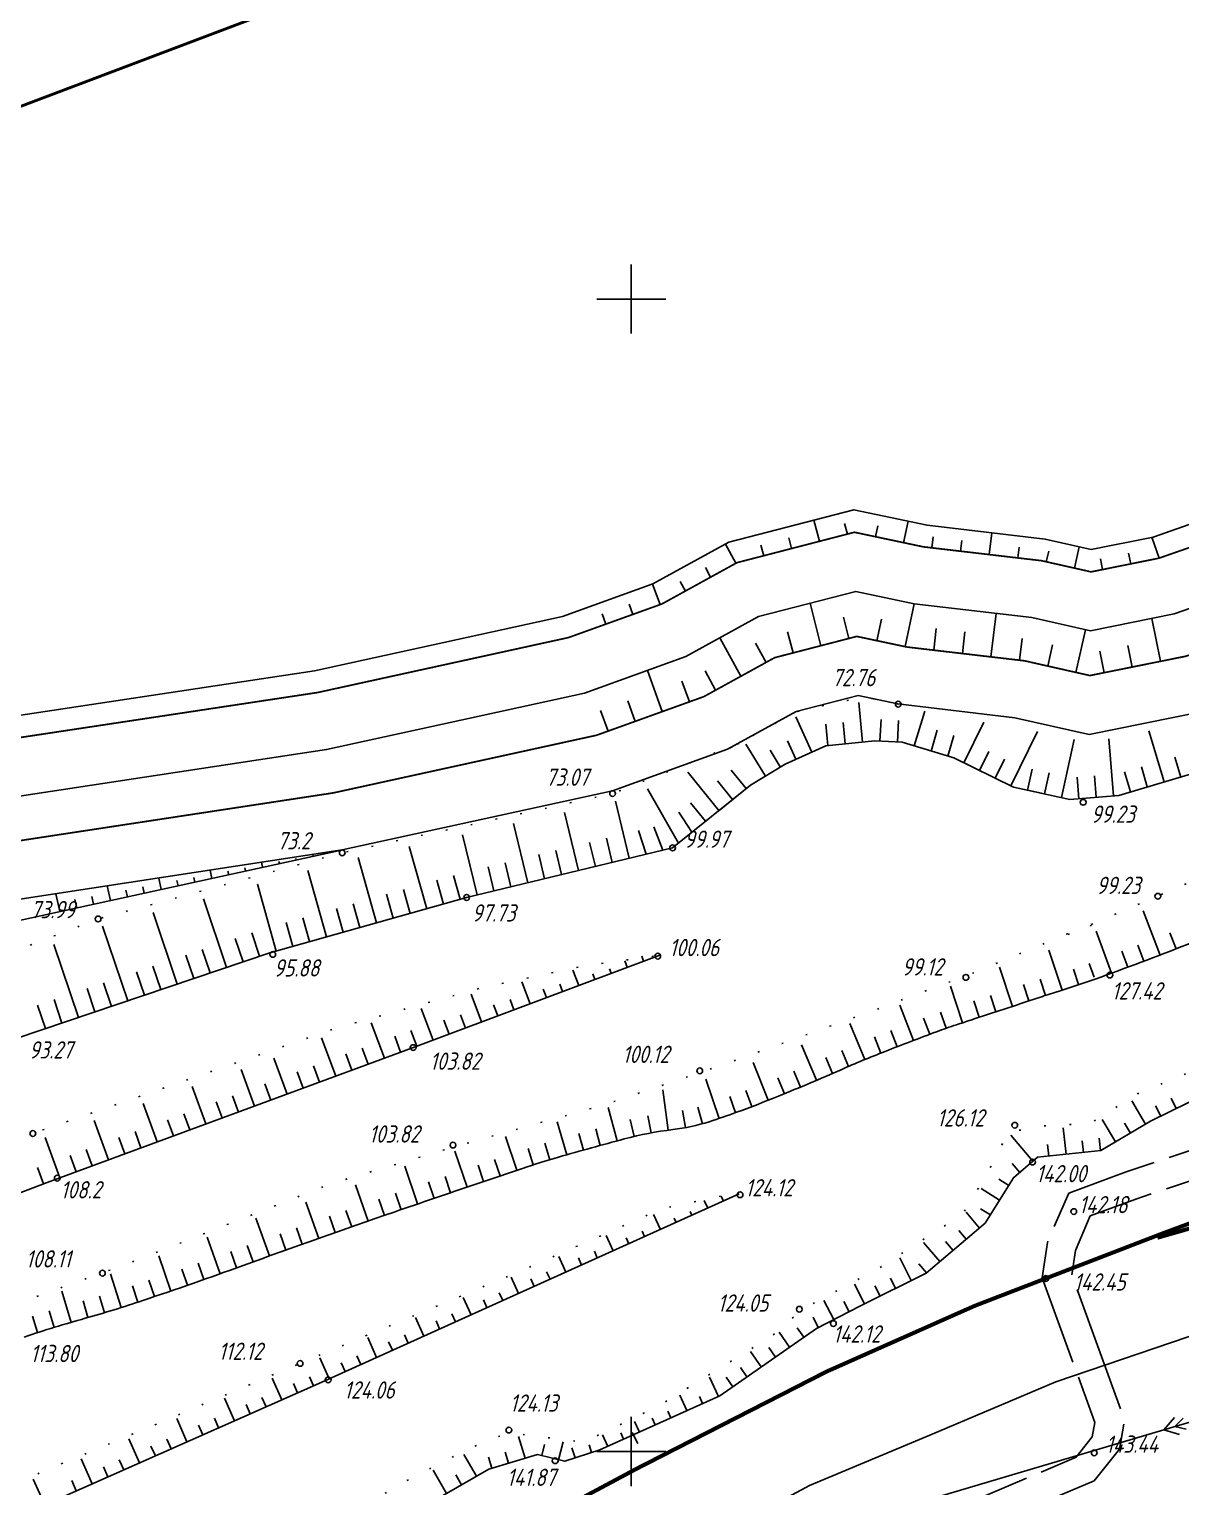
# Model space of a CAD drawing. Header units: millimetres. Extents: x 0 to 841, y 0 to 594.
# Drawn here: x 385.2 to 457.8, y 187.3 to 279.1 of the extents above; entities that cross this region are included whole.
import ezdxf

# ---------------------------------------------------------------- set-up
doc = ezdxf.new("R2010")
doc.units = ezdxf.units.MM
doc.linetypes.add('ADOT1', pattern=[1.6, 0.1, -1.5])
doc.linetypes.add('AHIDDEN5', pattern=[9, 8, -1])
for name, color, linetype in [('00_доповнення_топоплан', 7, 'Continuous'), ('01_Відвал_62.5', 7, 'Continuous'), ('01_Горизонт_58', 7, 'Continuous'), ('01_Горизонт_72', 7, 'Continuous'), ('01_Горизонт_86', 7, 'Continuous'), ('01_укоси', 7, 'Continuous'), ('02_Горизонт_100', 7, 'Continuous'), ('02_Горизонт_112', 7, 'Continuous'), ('02_Горизонт_128', 7, 'Continuous'), ('0_Проектний_карьер', 7, 'Continuous'), ('CONT-MNR', 7, 'Continuous'), ('авт_дор', 7, 'Continuous'), ('кресты', 7, 'Continuous'), ('НАДЗЕМКА', 7, 'Continuous'), ('ПИКЕТЫ', 7, 'Continuous')]:
    doc.layers.add(name, color=color, linetype=linetype)
doc.styles.add('Такие дела', font='GOST_A.TTF', dxfattribs={"oblique": 15})

# ---------------------------------------------------------------- blocks, each defined once
blk = doc.blocks.new('115_3')
at = {"color": 0, "linetype": 'Continuous'}
for p, q in [((0, 0), (5.1, 0)), ((3.22, 0.49), (4.1, 0)), ((3.22, -0.49), (4.1, 0)), ((3.91, 0.76), (5.1, 0)), ((3.91, -0.76), (5.1, 0))]:
    blk.add_line(p, q, dxfattribs=at)

msp = doc.modelspace()

# ---------------------------------------------------------------- linework, layer by layer
at = {"layer": '00_доповнення_топоплан', "color": 7, "const_width": 0.254, "flags": 128}
for points in [[(355.108, 152.259), (390.104, 170.595), (405.715, 178.935), (423.477, 188.44), (435.502, 194.586), (444.808, 198.716), (456.691, 203.297), (466.331, 206.861), (478.186, 210.224), (486.883, 212.282), (495.627, 213.53), (499.514, 214.015)], [(456.318, 203.005), (464.281, 205.291), (472.863, 207.567), (480.498, 209.162), (491.463, 210.41), (498.959, 210.687)]]:
    msp.add_lwpolyline(points, dxfattribs=at)
at = {"layer": '00_доповнення_топоплан', "color": 7, "linetype": 'Continuous', "lineweight": -3, "flags": 128}
msp.add_lwpolyline([(456.731, 190.902), (441.784, 186.467)], dxfattribs=at)
at = {"layer": '01_Відвал_62.5', "color": 7, "linetype": 'Continuous', "lineweight": -3, "flags": 128}
msp.add_lwpolyline([(355.252, 216.58), (404.92, 227.431)], dxfattribs=at)
at = {"layer": '01_Горизонт_58', "color": 7, "linetype": 'Continuous'}
for p, q in [((437.745, 234.228), (437.502, 236.727)), ((437.745, 234.228), (437.502, 236.727)), ((434.544, 233.602), (433.541, 235.831)), ((435.557, 234.015), (435.426, 235.359)), ((435.557, 234.015), (435.426, 235.359)), ((436.651, 234.121), (436.52, 235.466)), ((436.651, 234.121), (436.52, 235.466)), ((438.84, 234.288), (438.908, 235.651)), ((438.84, 234.288), (438.908, 235.651)), ((439.938, 234.233), (440.006, 235.597)), ((439.938, 234.233), (440.006, 235.597)), ((439.938, 234.233), (440.006, 235.597)), ((439.938, 234.233), (440.006, 235.597)), ((444.118, 232.926), (445.38, 235.493)), ((433.542, 233.151), (433.018, 234.314)), ((443.107, 233.349), (443.502, 234.655)), ((447.077, 231.47), (448.767, 234.906)), ((450.286, 230.729), (451.08, 234.393)), ((453.562, 230.848), (453.263, 234.439)), ((456.737, 231.718), (455.784, 234.937)), ((431.62, 232.09), (430.393, 234.109)), ((432.56, 232.661), (431.919, 233.715)), ((445.104, 232.44), (445.697, 233.646)), ((457.791, 232.03), (457.418, 233.289)), ((428.696, 229.926), (426.743, 232.344)), ((430.4, 231.302), (429.457, 232.469)), ((446.091, 231.955), (446.684, 233.161)), ((448.137, 231.195), (448.427, 232.532)), ((448.137, 231.195), (448.427, 232.532)), ((454.628, 231.094), (454.256, 232.353)), ((455.682, 231.406), (455.31, 232.665)), ((429.548, 230.614), (428.605, 231.782)), ((449.211, 230.962), (449.501, 232.299)), ((449.211, 230.962), (449.501, 232.299)), ((451.371, 230.665), (451.259, 232.013)), ((452.466, 230.756), (452.354, 232.104))]:
    msp.add_line(p, q, dxfattribs=at)
at = {"layer": '01_Горизонт_58', "color": 7, "linetype": 'ADOT1', "flags": 128}
msp.add_lwpolyline([(439.994, 236.623), (437.838, 237.084), (433.556, 236.148), (429.241, 233.774)], dxfattribs=at)
at = {"layer": '01_Горизонт_58', "color": 7, "linetype": 'Continuous', "flags": 128}
msp.add_lwpolyline([(449.022, 231.003), (447.244, 231.389), (443.494, 233.232), (440.237, 234.218), (438.523, 234.303), (435.437, 234.004), (432.866, 232.847), (430.681, 231.519), (428.7, 229.92)], dxfattribs=at)
at = {"layer": '01_Горизонт_58', "color": 7, "linetype": 'Continuous'}
for centre in [(439.992, 236.616), (439.992, 236.616), (439.992, 236.616), (451.642, 230.436), (451.642, 230.436), (451.642, 230.436)]:
    msp.add_circle(centre, 0.181, dxfattribs=at)
at = {"layer": '01_Горизонт_72', "color": 7, "linetype": 'Continuous'}
for p, q in [((437.745, 234.228), (437.502, 236.727)), ((437.745, 234.228), (437.502, 236.727)), ((434.544, 233.602), (433.541, 235.831)), ((435.557, 234.015), (435.426, 235.359)), ((435.557, 234.015), (435.426, 235.359)), ((436.651, 234.121), (436.52, 235.466)), ((436.651, 234.121), (436.52, 235.466)), ((438.84, 234.288), (438.908, 235.651)), ((438.84, 234.288), (438.908, 235.651)), ((439.938, 234.233), (440.006, 235.597)), ((439.938, 234.233), (440.006, 235.597)), ((444.118, 232.926), (445.38, 235.493)), ((433.542, 233.151), (433.018, 234.314)), ((443.107, 233.349), (443.502, 234.655)), ((447.077, 231.47), (448.767, 234.906)), ((450.286, 230.729), (451.08, 234.393)), ((453.562, 230.848), (453.263, 234.439)), ((456.737, 231.718), (455.784, 234.937)), ((431.62, 232.09), (430.393, 234.109)), ((432.56, 232.661), (431.919, 233.715)), ((445.104, 232.44), (445.697, 233.646)), ((457.791, 232.03), (457.418, 233.289)), ((428.696, 229.926), (426.743, 232.344)), ((430.4, 231.302), (429.457, 232.469)), ((446.091, 231.955), (446.684, 233.161)), ((448.137, 231.195), (448.427, 232.532)), ((448.137, 231.195), (448.427, 232.532)), ((454.628, 231.094), (454.256, 232.353)), ((455.682, 231.406), (455.31, 232.665)), ((429.548, 230.614), (428.605, 231.782)), ((449.211, 230.962), (449.501, 232.299)), ((449.211, 230.962), (449.501, 232.299)), ((451.371, 230.665), (451.259, 232.013)), ((452.466, 230.756), (452.354, 232.104)), ((423.036, 226.909), (422.167, 230.513)), ((426.14, 227.862), (424.2, 231.289)), ((419.843, 226.139), (418.96, 229.8)), ((426.992, 228.55), (426.172, 229.817)), ((427.844, 229.238), (426.901, 230.406)), ((416.649, 225.369), (415.75, 229.097)), ((424.101, 227.165), (423.625, 228.654)), ((425.165, 227.422), (424.586, 228.886)), ((413.455, 224.599), (412.54, 228.394)), ((420.907, 226.395), (420.542, 227.911)), ((421.972, 226.652), (421.606, 228.167)), ((407.124, 222.844), (405.968, 226.955)), ((410.286, 223.734), (409.182, 227.66)), ((417.713, 225.625), (417.348, 227.141)), ((418.778, 225.882), (418.413, 227.397)), ((403.961, 221.955), (402.785, 226.138)), ((414.52, 224.855), (414.154, 226.371)), ((415.584, 225.112), (415.219, 226.627)), ((400.798, 221.066), (399.614, 225.279)), ((411.34, 224.03), (410.918, 225.532)), ((412.395, 224.327), (411.972, 225.828)), ((397.679, 220.035), (396.219, 224.36)), ((408.178, 223.141), (407.756, 224.642)), ((409.232, 223.437), (408.81, 224.939)), ((394.567, 218.984), (393.042, 223.499)), ((402.907, 221.659), (402.485, 223.16)), ((405.015, 222.252), (404.593, 223.753)), ((406.069, 222.548), (405.647, 224.049)), ((391.454, 217.933), (389.865, 222.639)), ((401.853, 221.362), (401.43, 222.864)), ((388.342, 216.882), (386.792, 221.47)), ((398.717, 220.386), (398.218, 221.863)), ((399.754, 220.736), (399.256, 222.213)), ((395.604, 219.335), (395.106, 220.812)), ((396.642, 219.685), (396.143, 221.162)), ((392.492, 218.284), (391.993, 219.761)), ((393.529, 218.634), (393.031, 220.111)), ((389.379, 217.232), (388.88, 218.71)), ((390.417, 217.583), (389.918, 219.06)), ((386.267, 216.181), (385.768, 217.658)), ((387.304, 216.532), (386.805, 218.009))]:
    msp.add_line(p, q, dxfattribs=at)
at = {"layer": '01_Горизонт_72', "color": 7, "linetype": 'Continuous', "flags": 128}
for points in [[(449.022, 231.003), (447.244, 231.389), (443.494, 233.232), (440.237, 234.218), (438.523, 234.303), (435.437, 234.004), (432.866, 232.847), (430.681, 231.519)], [(430.681, 231.519), (425.777, 227.57), (412.8, 224.441), (400.398, 220.953), (384.41, 215.554), (367.799, 209.205), (350.898, 203.397), (349.529, 203.093)]]:
    msp.add_lwpolyline(points, dxfattribs=at)
at = {"layer": '01_Горизонт_72', "color": 7, "linetype": 'ADOT1', "flags": 128}
msp.add_lwpolyline([(429.941, 234.133), (421.995, 230.985), (404.959, 227.254), (389.579, 223.087), (369.178, 215.235), (353.246, 207.528), (348.096, 205.285)], dxfattribs=at)
at = {"layer": '01_Горизонт_72', "color": 7, "linetype": 'Continuous'}
for centre in [(439.992, 236.616), (439.992, 236.616), (439.992, 236.616), (421.995, 230.985), (451.642, 230.436), (451.642, 230.436), (451.642, 230.436), (425.777, 227.57), (404.959, 227.254), (404.959, 227.254), (412.8, 224.441), (389.579, 223.087), (400.585, 220.854)]:
    msp.add_circle(centre, 0.181, dxfattribs=at)
at = {"layer": '01_Горизонт_86', "color": 7, "linetype": 'Continuous'}
for p, q in [((437.745, 234.228), (437.502, 236.727)), ((437.745, 234.228), (437.502, 236.727)), ((441.003, 233.986), (441.663, 236.169)), ((434.544, 233.602), (433.541, 235.831)), ((435.557, 234.015), (435.426, 235.359)), ((435.557, 234.015), (435.426, 235.359)), ((436.651, 234.121), (436.52, 235.466)), ((436.651, 234.121), (436.52, 235.466)), ((438.84, 234.288), (438.908, 235.651)), ((438.84, 234.288), (438.908, 235.651)), ((439.938, 234.233), (440.006, 235.597)), ((439.938, 234.233), (440.006, 235.597)), ((444.118, 232.926), (445.38, 235.493)), ((433.542, 233.151), (433.018, 234.314)), ((442.055, 233.668), (442.45, 234.973)), ((443.107, 233.349), (443.502, 234.655)), ((447.077, 231.47), (448.767, 234.906)), ((447.077, 231.47), (448.767, 234.906)), ((450.286, 230.729), (451.08, 234.393)), ((450.286, 230.729), (451.08, 234.393)), ((453.562, 230.848), (453.263, 234.439)), ((456.737, 231.718), (455.784, 234.937)), ((431.62, 232.09), (430.393, 234.109)), ((432.56, 232.661), (431.919, 233.715)), ((445.104, 232.44), (445.697, 233.646)), ((457.791, 232.03), (457.418, 233.289)), ((428.696, 229.926), (426.743, 232.344)), ((430.4, 231.302), (429.457, 232.469)), ((446.091, 231.955), (446.684, 233.161)), ((448.137, 231.195), (448.427, 232.532)), ((448.137, 231.195), (448.427, 232.532)), ((448.137, 231.195), (448.427, 232.532)), ((448.137, 231.195), (448.427, 232.532)), ((454.628, 231.094), (454.256, 232.353)), ((455.682, 231.406), (455.31, 232.665)), ((429.548, 230.614), (428.605, 231.782)), ((449.211, 230.962), (449.501, 232.299)), ((449.211, 230.962), (449.501, 232.299)), ((449.211, 230.962), (449.501, 232.299)), ((449.211, 230.962), (449.501, 232.299)), ((451.371, 230.665), (451.259, 232.013)), ((452.466, 230.756), (452.354, 232.104)), ((423.036, 226.909), (422.167, 230.513)), ((426.14, 227.862), (424.2, 231.289)), ((419.843, 226.139), (418.96, 229.8)), ((426.992, 228.55), (426.172, 229.817)), ((427.844, 229.238), (426.901, 230.406)), ((416.649, 225.369), (415.75, 229.097)), ((424.101, 227.165), (423.625, 228.654)), ((425.165, 227.422), (424.586, 228.886)), ((413.455, 224.599), (412.54, 228.394)), ((420.907, 226.395), (420.542, 227.911)), ((421.972, 226.652), (421.606, 228.167)), ((407.124, 222.844), (405.968, 226.955)), ((410.286, 223.734), (409.182, 227.66)), ((417.713, 225.625), (417.348, 227.141)), ((418.778, 225.882), (418.413, 227.397)), ((403.961, 221.955), (402.785, 226.138)), ((414.52, 224.855), (414.154, 226.371)), ((415.584, 225.112), (415.219, 226.627)), ((400.798, 221.066), (399.614, 225.279)), ((411.34, 224.03), (410.918, 225.532)), ((412.395, 224.327), (411.972, 225.828)), ((397.679, 220.035), (396.219, 224.36)), ((408.178, 223.141), (407.756, 224.642)), ((409.232, 223.437), (408.81, 224.939)), ((394.567, 218.984), (393.042, 223.499)), ((402.907, 221.659), (402.485, 223.16)), ((405.015, 222.252), (404.593, 223.753)), ((406.069, 222.548), (405.647, 224.049)), ((391.454, 217.933), (389.865, 222.639)), ((401.853, 221.362), (401.43, 222.864)), ((388.342, 216.882), (386.792, 221.47)), ((398.717, 220.386), (398.218, 221.863)), ((399.754, 220.736), (399.256, 222.213)), ((395.604, 219.335), (395.106, 220.812)), ((396.642, 219.685), (396.143, 221.162)), ((422.921, 220.046), (422.771, 220.443)), ((423.941, 220.429), (423.826, 220.735)), ((392.492, 218.284), (391.993, 219.761)), ((393.529, 218.634), (393.031, 220.111)), ((419.861, 218.896), (419.497, 219.866)), ((420.881, 219.28), (420.749, 219.63)), ((421.901, 219.663), (421.791, 219.954)), ((389.379, 217.232), (388.88, 218.71)), ((390.417, 217.583), (389.918, 219.06)), ((416.801, 217.747), (416.284, 219.125)), ((417.821, 218.13), (417.623, 218.659)), ((418.841, 218.513), (418.665, 218.983)), ((386.267, 216.181), (385.768, 217.658)), ((387.304, 216.532), (386.805, 218.009)), ((413.742, 216.598), (413.083, 218.352)), ((414.761, 216.981), (414.496, 217.688)), ((415.781, 217.364), (415.538, 218.011)), ((410.682, 215.448), (409.93, 217.45)), ((411.702, 215.831), (411.369, 216.716)), ((412.722, 216.215), (412.412, 217.04)), ((407.618, 214.311), (406.793, 216.553)), ((409.662, 215.065), (409.285, 216.069)), ((404.55, 213.183), (403.663, 215.596)), ((406.595, 213.935), (406.219, 214.957)), ((408.64, 214.687), (408.264, 215.709)), ((401.483, 212.054), (400.651, 214.315)), ((405.573, 213.559), (405.197, 214.581)), ((399.438, 211.302), (398.592, 213.6)), ((402.505, 212.43), (402.129, 213.452)), ((403.528, 212.806), (403.152, 213.828)), ((396.37, 210.173), (395.504, 212.528)), ((400.46, 211.678), (400.084, 212.7)), ((393.303, 209.045), (392.416, 211.455)), ((397.393, 210.55), (397.017, 211.572)), ((398.415, 210.926), (398.039, 211.948)), ((390.235, 207.917), (389.328, 210.383)), ((394.325, 209.421), (393.949, 210.443)), ((395.348, 209.797), (394.972, 210.819)), ((392.28, 208.669), (391.904, 209.691)), ((387.168, 206.788), (386.24, 209.311)), ((389.213, 207.54), (388.837, 208.562)), ((391.258, 208.293), (390.882, 209.315)), ((388.19, 207.164), (387.814, 208.186)), ((386.146, 206.41), (385.759, 207.427))]:
    msp.add_line(p, q, dxfattribs=at)
at = {"layer": '01_Горизонт_86', "color": 7, "linetype": 'Continuous', "lineweight": -3}
for p, q in [((402.064, 226.807), (402.044, 226.897)), ((403.128, 227.039), (403.103, 227.151)), ((404.192, 227.272), (404.187, 227.294)), ((396.744, 225.645), (396.631, 226.162)), ((397.808, 225.877), (397.759, 226.102)), ((398.872, 226.11), (398.83, 226.301)), ((399.936, 226.342), (399.867, 226.656)), ((401, 226.575), (400.973, 226.698)), ((390.361, 224.25), (390.16, 225.172)), ((392.489, 224.715), (392.403, 225.108)), ((393.553, 224.948), (393.396, 225.667)), ((394.617, 225.18), (394.545, 225.506)), ((395.68, 225.412), (395.617, 225.704)), ((387.169, 223.553), (386.924, 224.677)), ((388.233, 223.785), (388.118, 224.314)), ((389.297, 224.018), (389.189, 224.512)), ((391.425, 224.483), (391.332, 224.91))]:
    msp.add_line(p, q, dxfattribs=at)
at = {"layer": '01_Горизонт_86', "color": 7, "linetype": 'Continuous', "flags": 128}
for points in [[(487.042, 247.961), (478.401, 241.985), (471.771, 238.183), (459.243, 232.459), (453.886, 230.875), (450.8, 230.617), (447.244, 231.389), (443.494, 233.232), (440.237, 234.218), (438.523, 234.303), (435.437, 234.004), (432.866, 232.847), (430.681, 231.519)], [(449.022, 231.003), (447.244, 231.389), (443.494, 233.232), (440.237, 234.218), (438.523, 234.303), (435.437, 234.004), (432.866, 232.847), (430.681, 231.519)], [(430.681, 231.519), (425.777, 227.57), (412.8, 224.441), (400.398, 220.953), (384.41, 215.554), (367.799, 209.205), (350.898, 203.397), (349.529, 203.093)]]:
    msp.add_lwpolyline(points, dxfattribs=at)
at = {"layer": '01_Горизонт_86', "color": 7, "linetype": 'ADOT1', "flags": 128}
for points in [[(439.976, 236.627), (437.838, 237.084), (433.556, 236.148), (429.241, 233.774)], [(429.941, 234.133), (421.995, 230.985), (404.959, 227.254), (389.579, 223.087), (369.178, 215.235), (353.246, 207.528), (348.096, 205.285)]]:
    msp.add_lwpolyline(points, dxfattribs=at)
at = {"layer": '01_Горизонт_86', "color": 7, "linetype": 'Continuous'}
for centre in [(439.992, 236.616), (439.992, 236.616), (439.992, 236.616), (421.995, 230.985), (451.642, 230.436), (451.642, 230.436), (451.642, 230.436), (425.777, 227.57), (404.959, 227.254), (404.959, 227.254), (412.8, 224.441), (389.579, 223.087), (400.585, 220.854), (424.837, 220.742), (409.431, 214.984), (385.473, 209.572), (387.006, 206.76)]:
    msp.add_circle(centre, 0.181, dxfattribs=at)
at = {"layer": '01_укоси', "color": 7, "linetype": 'Continuous', "lineweight": -3}
for p, q in [((435.027, 246.878), (434.682, 248.213)), ((436.784, 247.333), (436.611, 248.001)), ((440.331, 246.792), (440.617, 248.142)), ((433.27, 246.423), (433.097, 247.091)), ((438.555, 247.168), (438.698, 247.842)), ((442.115, 246.465), (442.195, 247.15)), ((445.72, 246.042), (445.881, 247.413)), ((456.423, 245.816), (455.964, 247.13)), ((429.763, 245.496), (429.098, 246.705)), ((431.513, 245.968), (431.34, 246.636)), ((443.917, 246.254), (443.998, 246.939)), ((447.523, 245.831), (447.603, 246.516)), ((449.32, 245.588), (449.471, 246.261)), ((451.091, 245.189), (451.394, 246.535)), ((454.644, 245.457), (454.508, 246.133)), ((428.173, 244.621), (427.84, 245.225)), ((452.865, 245.099), (452.728, 245.775)), ((426.583, 243.746), (426.25, 244.35)), ((424.984, 242.89), (424.517, 244.188)), ((423.276, 242.275), (423.043, 242.924)), ((435.123, 240.303), (434.432, 242.974)), ((440.426, 240.242), (440.998, 242.941)), ((421.568, 241.661), (421.335, 242.31)), ((436.88, 240.758), (436.535, 242.094)), ((438.651, 240.617), (438.936, 241.967)), ((445.833, 239.597), (446.154, 242.337)), ((456.516, 239.317), (455.971, 242.021)), ((430.076, 238.376), (428.746, 240.793)), ((433.366, 239.849), (433.02, 241.184)), ((442.227, 240.019), (442.388, 241.389)), ((444.03, 239.808), (444.191, 241.178)), ((447.635, 239.385), (447.796, 240.755)), ((451.182, 238.62), (451.788, 241.311)), ((431.666, 239.251), (431.001, 240.46)), ((449.411, 239.018), (449.714, 240.364)), ((452.957, 238.6), (452.685, 239.952)), ((454.736, 238.958), (454.464, 240.311)), ((425.125, 236.151), (424.191, 238.747)), ((426.833, 236.765), (426.366, 238.063)), ((428.485, 237.501), (427.82, 238.71)), ((421.709, 234.922), (421.242, 236.22)), ((423.417, 235.536), (422.95, 236.834))]:
    msp.add_line(p, q, dxfattribs=at)
at = {"layer": '02_Горизонт_100', "color": 7, "linetype": 'Continuous'}
for p, q in [((456.487, 220.817), (455.425, 223.593)), ((453.424, 219.67), (452.455, 222.316)), ((457.505, 221.21), (457.111, 222.223)), ((455.468, 220.43), (455.088, 221.438)), ((422.921, 220.046), (422.771, 220.443)), ((423.941, 220.429), (423.826, 220.735)), ((450.312, 218.611), (449.487, 221.118)), ((454.447, 220.048), (454.074, 221.052)), ((419.861, 218.896), (419.497, 219.866)), ((420.881, 219.28), (420.749, 219.63)), ((421.901, 219.663), (421.791, 219.954)), ((447.18, 217.58), (446.365, 220.058)), ((451.356, 218.954), (451.038, 219.921)), ((452.341, 219.43), (452.028, 220.286)), ((416.801, 217.747), (416.284, 219.125)), ((417.821, 218.13), (417.623, 218.659)), ((418.841, 218.513), (418.665, 218.983)), ((444.048, 216.549), (443.289, 218.857)), ((448.224, 217.923), (447.884, 218.958)), ((449.268, 218.267), (448.928, 219.301)), ((413.742, 216.598), (413.083, 218.352)), ((414.761, 216.981), (414.496, 217.688)), ((415.781, 217.364), (415.538, 218.011)), ((440.947, 215.432), (440.099, 217.66)), ((445.092, 216.893), (444.752, 217.927)), ((446.136, 217.236), (445.796, 218.271)), ((410.682, 215.448), (409.93, 217.45)), ((411.702, 215.831), (411.369, 216.716)), ((412.722, 216.215), (412.412, 217.04)), ((441.975, 215.82), (441.592, 216.84)), ((443.006, 216.199), (442.645, 217.226)), ((407.618, 214.311), (406.793, 216.553)), ((409.662, 215.065), (409.285, 216.069)), ((437.877, 214.228), (436.941, 216.494)), ((439.921, 215.038), (439.528, 216.054)), ((404.55, 213.183), (403.663, 215.596)), ((406.595, 213.935), (406.219, 214.957)), ((408.64, 214.687), (408.264, 215.709)), ((434.848, 212.926), (433.901, 215.149)), ((438.896, 214.64), (438.496, 215.653)), ((401.483, 212.054), (400.651, 214.315)), ((405.573, 213.559), (405.197, 214.581)), ((431.8, 211.67), (430.857, 214.051)), ((435.858, 213.361), (435.423, 214.359)), ((436.865, 213.801), (436.433, 214.801)), ((399.438, 211.302), (398.592, 213.6)), ((402.505, 212.43), (402.129, 213.452)), ((403.528, 212.806), (403.152, 213.828)), ((432.819, 212.08), (432.408, 213.089)), ((433.835, 212.499), (433.416, 213.505)), ((396.37, 210.173), (395.504, 212.528)), ((400.46, 211.678), (400.084, 212.7)), ((425.504, 209.784), (425.162, 212.328)), ((428.71, 210.521), (427.878, 213.003)), ((430.776, 211.272), (430.387, 212.289)), ((393.303, 209.045), (392.416, 211.455)), ((397.393, 210.55), (397.017, 211.572)), ((398.415, 210.926), (398.039, 211.948)), ((422.279, 209.111), (421.717, 211.208)), ((427.661, 210.192), (427.37, 211.241)), ((429.747, 210.885), (429.371, 211.908)), ((390.235, 207.917), (389.328, 210.383)), ((394.325, 209.421), (393.949, 210.443)), ((395.348, 209.797), (394.972, 210.819)), ((419.102, 208.23), (418.508, 210.304)), ((423.343, 209.385), (423.093, 210.445)), ((424.419, 209.611), (424.221, 210.682)), ((426.591, 209.944), (426.392, 211.014)), ((392.28, 208.669), (391.904, 209.691)), ((415.953, 207.254), (415.242, 209.382)), ((420.159, 208.53), (419.865, 209.578)), ((421.218, 208.823), (420.93, 209.874)), ((387.168, 206.788), (386.24, 209.311)), ((389.213, 207.54), (388.837, 208.562)), ((391.258, 208.293), (390.882, 209.315)), ((412.829, 206.199), (412.057, 208.464)), ((416.997, 207.597), (416.665, 208.635)), ((418.047, 207.923), (417.734, 208.966)), ((388.19, 207.164), (387.814, 208.186)), ((413.87, 206.553), (413.52, 207.584)), ((414.911, 206.904), (414.564, 207.936)), ((386.146, 206.41), (385.759, 207.427)), ((409.71, 205.132), (408.894, 207.506)), ((411.789, 205.844), (411.437, 206.874)), ((406.593, 204.056), (405.798, 206.342)), ((408.67, 204.774), (408.316, 205.804)), ((410.749, 205.488), (410.396, 206.518)), ((403.482, 202.965), (402.676, 205.244)), ((407.631, 204.416), (407.276, 205.445)), ((400.376, 201.857), (399.518, 204.244)), ((404.518, 203.33), (404.157, 204.357)), ((405.555, 203.694), (405.196, 204.722)), ((397.275, 200.739), (396.451, 203.048)), ((401.411, 202.228), (401.044, 203.253)), ((402.446, 202.597), (402.081, 203.623)), ((398.309, 201.11), (397.939, 202.134)), ((399.342, 201.484), (398.972, 202.508)), ((394.162, 199.65), (393.404, 201.862)), ((396.239, 200.372), (395.877, 201.399)), ((391.034, 198.608), (390.368, 200.724)), ((393.122, 199.295), (392.773, 200.327)), ((395.201, 200.009), (394.844, 201.037)), ((387.872, 197.675), (387.298, 199.635)), ((389.984, 198.285), (389.672, 199.329)), ((392.08, 198.946), (391.738, 199.979)), ((386.82, 197.359), (386.5, 198.4)), ((388.929, 197.978), (388.632, 199.025)), ((385.771, 197.03), (385.438, 198.067))]:
    msp.add_line(p, q, dxfattribs=at)
at = {"layer": '02_Горизонт_100', "color": 7, "linetype": 'Continuous', "flags": 128}
msp.add_lwpolyline([(452.4, 219.298, -0.00001), (449.867, 218.464, -0.000023), (448.752, 218.097, -0.000007), (444.57, 216.721, 0.000032), (443.659, 216.421, 0.009739), (442.403, 215.981, 0.003742), (439.166, 214.746, 0.010666), (436.387, 213.593, -0.007523), (432.456, 211.933, -0.007647), (429.806, 210.907, -0.011932), (428.083, 210.317, -0.046468), (425.796, 209.822, 0.034821), (422.732, 209.232, 0.005509), (418.588, 208.082, 0.009985), (416.322, 207.377, 0.001606), (413.315, 206.364, 0.000949), (408.234, 204.624, 0.004052), (398.71, 201.255, -0.006112), (392.387, 199.048, -0.012335), (388.768, 197.932, 0.011596), (384.918, 196.752, 0.003917)], format="xyb", dxfattribs=at)
at = {"layer": '02_Горизонт_100', "color": 7, "linetype": 'ADOT1', "flags": 128}
for points in [[(450.682, 222.106), (461.924, 226.941), (471.761, 231.62), (472.641, 232.008)], [(364.521, 192.16), (370.841, 193.786), (381.566, 197.804), (391.621, 201.439), (404.261, 206.413), (412.592, 208.9), (421.497, 211.388), (428.87, 213.875), (438.762, 217.44), (444.603, 219.64), (450.827, 222.223), (452.455, 222.797)], [(344.946, 192.294), (348.12, 194.521), (353.774, 196.561), (364.177, 200.815), (370.38, 203.483), (386.038, 209.779), (404.571, 216.213), (413.647, 218.723), (420.111, 220.115), (425.118, 220.82)], [(344.946, 192.294), (348.12, 194.521), (353.774, 196.561), (364.177, 200.815), (370.38, 203.483), (386.038, 209.779), (404.571, 216.213), (413.647, 218.723), (420.111, 220.115), (425.118, 220.82)]]:
    msp.add_lwpolyline(points, dxfattribs=at)
at = {"layer": '02_Горизонт_100', "color": 7, "linetype": 'Continuous', "flags": 128}
msp.add_lwpolyline([(424.96, 220.812), (409.391, 214.963), (386.373, 206.496), (377.504, 203.124), (369.992, 200.474), (355.204, 192.752), (346.494, 190.022)], dxfattribs=at)
msp.add_lwpolyline([(424.96, 220.812), (409.391, 214.963), (386.373, 206.496), (377.504, 203.124), (369.992, 200.474), (355.204, 192.752), (346.494, 190.022)], dxfattribs=at)
at = {"layer": '02_Горизонт_100', "color": 7, "linetype": 'Continuous'}
for centre in [(456.348, 224.517), (424.837, 220.742), (444.257, 219.409), (453.327, 219.55), (409.431, 214.984), (427.487, 213.518), (385.473, 209.572), (411.939, 208.841), (387.006, 206.76), (389.851, 200.773)]:
    msp.add_circle(centre, 0.181, dxfattribs=at)
at = {"layer": '02_Горизонт_112', "color": 7, "linetype": 'Continuous'}
for p, q in [((456.487, 220.817), (455.425, 223.593)), ((453.424, 219.67), (452.455, 222.316)), ((457.505, 221.21), (457.111, 222.223)), ((455.468, 220.43), (455.088, 221.438)), ((450.312, 218.611), (449.487, 221.118)), ((454.447, 220.048), (454.074, 221.052)), ((447.18, 217.58), (446.365, 220.058)), ((451.356, 218.954), (451.038, 219.921)), ((452.341, 219.43), (452.028, 220.286)), ((444.048, 216.549), (443.289, 218.857)), ((448.224, 217.923), (447.884, 218.958)), ((449.268, 218.267), (448.928, 219.301)), ((440.947, 215.432), (440.099, 217.66)), ((445.092, 216.893), (444.752, 217.927)), ((446.136, 217.236), (445.796, 218.271)), ((441.975, 215.82), (441.592, 216.84)), ((443.006, 216.199), (442.645, 217.226)), ((437.877, 214.228), (436.941, 216.494)), ((439.921, 215.038), (439.528, 216.054)), ((434.848, 212.926), (433.901, 215.149)), ((438.896, 214.64), (438.496, 215.653)), ((431.8, 211.67), (430.857, 214.051)), ((435.858, 213.361), (435.423, 214.359)), ((436.865, 213.801), (436.433, 214.801)), ((432.819, 212.08), (432.408, 213.089)), ((433.835, 212.499), (433.416, 213.505)), ((425.504, 209.784), (425.162, 212.328)), ((428.71, 210.521), (427.878, 213.003)), ((430.776, 211.272), (430.387, 212.289)), ((422.279, 209.111), (421.717, 211.208)), ((427.661, 210.192), (427.37, 211.241)), ((429.747, 210.885), (429.371, 211.908)), ((419.102, 208.23), (418.508, 210.304)), ((423.343, 209.385), (423.093, 210.445)), ((424.419, 209.611), (424.221, 210.682)), ((426.591, 209.944), (426.392, 211.014)), ((415.953, 207.254), (415.242, 209.382)), ((420.159, 208.53), (419.865, 209.578)), ((421.218, 208.823), (420.93, 209.874)), ((412.829, 206.199), (412.057, 208.464)), ((416.997, 207.597), (416.665, 208.635)), ((418.047, 207.923), (417.734, 208.966)), ((413.87, 206.553), (413.52, 207.584)), ((414.911, 206.904), (414.564, 207.936)), ((409.71, 205.132), (408.894, 207.506)), ((411.789, 205.844), (411.437, 206.874)), ((406.593, 204.056), (405.798, 206.342)), ((408.67, 204.774), (408.316, 205.804)), ((410.749, 205.488), (410.396, 206.518)), ((403.482, 202.965), (402.676, 205.244)), ((427.986, 204.87), (427.77, 205.351)), ((428.98, 205.318), (428.845, 205.616)), ((400.376, 201.857), (399.518, 204.244)), ((404.518, 203.33), (404.157, 204.357)), ((405.555, 203.694), (405.196, 204.722)), ((425.006, 203.527), (424.579, 204.475)), ((425.999, 203.975), (425.877, 204.247)), ((426.993, 204.422), (426.883, 204.665)), ((397.275, 200.739), (396.451, 203.048)), ((401.411, 202.228), (401.044, 203.253)), ((402.446, 202.597), (402.081, 203.623)), ((422.025, 202.184), (421.588, 203.154)), ((423.019, 202.632), (422.857, 202.991)), ((424.012, 203.079), (423.863, 203.41)), ((398.309, 201.11), (397.939, 202.134)), ((399.342, 201.484), (398.972, 202.508)), ((421.032, 201.736), (420.844, 202.154)), ((394.162, 199.65), (393.404, 201.862)), ((396.239, 200.372), (395.877, 201.399)), ((419.045, 200.841), (418.598, 201.833)), ((391.034, 198.608), (390.368, 200.724)), ((393.122, 199.295), (392.773, 200.327)), ((395.201, 200.009), (394.844, 201.037)), ((416.065, 199.498), (415.603, 200.521)), ((417.058, 199.945), (416.844, 200.422)), ((418.052, 200.393), (417.839, 200.864)), ((387.872, 197.675), (387.298, 199.635)), ((389.984, 198.285), (389.672, 199.329)), ((392.08, 198.946), (391.738, 199.979)), ((415.071, 199.05), (414.852, 199.537)), ((386.82, 197.359), (386.5, 198.4)), ((388.929, 197.978), (388.632, 199.025)), ((413.084, 198.155), (412.59, 199.252)), ((414.078, 198.602), (413.856, 199.095)), ((385.771, 197.03), (385.438, 198.067)), ((410.104, 196.812), (409.576, 197.982)), ((411.097, 197.259), (410.868, 197.769)), ((412.091, 197.707), (411.864, 198.211)), ((407.124, 195.469), (406.563, 196.713)), ((409.11, 196.364), (408.876, 196.884)), ((408.117, 195.916), (407.88, 196.442)), ((404.143, 194.126), (403.549, 195.443)), ((405.137, 194.573), (404.888, 195.125)), ((406.13, 195.021), (405.886, 195.562)), ((401.155, 192.799), (400.548, 194.17)), ((402.152, 193.241), (401.896, 193.817)), ((403.148, 193.682), (402.895, 194.253)), ((398.167, 191.474), (397.538, 192.892)), ((400.159, 192.357), (399.899, 192.944)), ((399.163, 191.916), (398.901, 192.507)), ((395.178, 190.149), (394.529, 191.614)), ((396.175, 190.591), (395.906, 191.197)), ((397.171, 191.032), (396.904, 191.634)), ((392.19, 188.824), (391.517, 190.341)), ((394.182, 189.708), (393.909, 190.324)), ((393.186, 189.266), (392.911, 189.887)), ((389.201, 187.499), (388.503, 189.074)), ((390.198, 187.941), (389.915, 188.578)), ((391.194, 188.383), (390.914, 189.014)), ((386.213, 186.175), (385.489, 187.807)), ((388.205, 187.058), (387.919, 187.704))]:
    msp.add_line(p, q, dxfattribs=at)
at = {"layer": '02_Горизонт_112', "color": 7, "linetype": 'Continuous', "flags": 128}
msp.add_lwpolyline([(452.4, 219.298, -0.00001), (449.867, 218.464, -0.000023), (448.752, 218.097, -0.000007), (444.57, 216.721, 0.000032), (443.659, 216.421, 0.009739), (442.403, 215.981, 0.003742), (439.166, 214.746, 0.010666), (436.387, 213.593, -0.007523), (432.456, 211.933, -0.007647), (429.806, 210.907, -0.011932), (428.083, 210.317, -0.046468), (425.796, 209.822, 0.034821), (422.732, 209.232, 0.005509), (418.588, 208.082, 0.009985), (416.322, 207.377, 0.001606), (413.315, 206.364, 0.000949), (408.234, 204.624, 0.004052), (398.71, 201.255, -0.006112), (392.387, 199.048, -0.012335), (388.768, 197.932, 0.011596), (384.918, 196.752, 0.003917)], format="xyb", dxfattribs=at)
at = {"layer": '02_Горизонт_112', "color": 7, "linetype": 'ADOT1', "flags": 128}
for points in [[(450.682, 222.106), (461.924, 226.941), (471.761, 231.62), (480.974, 235.676), (486.283, 238.64), (490.838, 242.129)], [(450.682, 222.106), (461.924, 226.941), (471.761, 231.62), (472.641, 232.008)], [(364.521, 192.16), (370.841, 193.786), (381.566, 197.804), (391.621, 201.439), (404.261, 206.413), (412.592, 208.9), (421.497, 211.388), (428.87, 213.875), (438.762, 217.44), (444.603, 219.64), (450.827, 222.223), (452.455, 222.797)], [(357.64, 176.647), (375.329, 183.776), (393.073, 191.191), (402.857, 195.328), (416.135, 200.879), (425.137, 204.847), (430.113, 205.909)]]:
    msp.add_lwpolyline(points, dxfattribs=at)
at = {"layer": '02_Горизонт_112', "color": 7, "linetype": 'Continuous'}
msp.add_lwpolyline([(492.785, 239.768, -0.019505), (487.274, 235.986, -0.017787), (480.037, 231.776, -0.003193), (478.619, 231.029, -0.000679), (471.918, 227.565, -0.018783), (463.853, 223.786, -0.013596), (452.4, 219.298)], format="xyb", dxfattribs=at)
at = {"layer": '02_Горизонт_112', "color": 7, "linetype": 'Continuous', "flags": 128}
msp.add_lwpolyline([(429.973, 205.765), (403.861, 193.998), (378.204, 182.624), (356.928, 174.319)], dxfattribs=at)
at = {"layer": '02_Горизонт_112', "color": 7, "linetype": 'Continuous'}
for centre in [(456.348, 224.517), (444.257, 219.409), (453.327, 219.55), (427.487, 213.518), (411.939, 208.841), (430.023, 205.716), (389.851, 200.773), (402.302, 195.089), (404.075, 194.05)]:
    msp.add_circle(centre, 0.181, dxfattribs=at)
at = {"layer": '02_Горизонт_128', "color": 7, "linetype": 'Continuous'}
for p, q in [((455.563, 210.159), (454.7, 211.621)), ((456.529, 210.667), (456.209, 211.318)), ((457.509, 211.149), (457.189, 211.801)), ((453.682, 209.049), (452.847, 210.463)), ((448.481, 207.837), (447.085, 209.467)), ((450.568, 208.266), (450.39, 209.929)), ((454.623, 209.604), (454.254, 210.229)), ((449.482, 208.15), (449.405, 208.872)), ((451.654, 208.382), (451.577, 209.104)), ((452.74, 208.499), (452.656, 209.286)), ((447.651, 207.126), (447.179, 207.678)), ((446.954, 206.302), (446.338, 206.687)), ((446.376, 205.376), (445.206, 206.105)), ((445.798, 204.449), (445.182, 204.833)), ((445.111, 203.617), (444.274, 204.607)), ((444.277, 202.912), (443.808, 203.466)), ((442.608, 201.502), (441.591, 202.705)), ((443.443, 202.207), (442.974, 202.761)), ((420.038, 201.288), (419.837, 201.736)), ((440.8, 200.304), (440.087, 201.732)), ((441.774, 200.797), (441.296, 201.363)), ((439.823, 199.816), (439.499, 200.466)), ((437.869, 198.84), (437.244, 200.092)), ((438.846, 199.328), (438.522, 199.978)), ((435.924, 197.847), (435.306, 199.052)), ((436.896, 198.345), (436.565, 198.991)), ((434.952, 197.349), (434.621, 197.995)), ((433.149, 196.116), (432.497, 197.054)), ((434.046, 196.74), (433.631, 197.336)), ((431.356, 194.869), (430.688, 195.83)), ((432.253, 195.493), (431.838, 196.089)), ((430.46, 194.245), (430.045, 194.841)), ((428.657, 193.014), (428.11, 194.223)), ((429.563, 193.621), (429.149, 194.217)), ((426.667, 192.114), (426.224, 193.094)), ((427.662, 192.564), (427.461, 193.01)), ((425.672, 191.664), (425.478, 192.091)), ((423.682, 190.764), (423.382, 191.425)), ((424.677, 191.214), (424.487, 191.632)), ((416.479, 189.114), (416.063, 190.492)), ((418.588, 189.02), (418.872, 190.157)), ((421.691, 189.863), (421.359, 190.598)), ((422.687, 190.314), (422.505, 190.714)), ((423.579, 190.042), (423.236, 190.736)), ((413.423, 187.98), (412.629, 189.361)), ((414.388, 188.482), (414.178, 189.177)), ((415.434, 188.798), (415.224, 189.493)), ((417.528, 189.285), (417.704, 189.989)), ((419.635, 189.135), (419.431, 189.766)), ((420.674, 189.47), (420.514, 189.966)), ((411.529, 186.891), (410.688, 188.355)), ((412.476, 187.436), (412.115, 188.065))]:
    msp.add_line(p, q, dxfattribs=at)
at = {"layer": '02_Горизонт_128', "color": 7, "linetype": 'ADOT1', "flags": 128}
msp.add_lwpolyline([(352.947, 161.651), (353.964, 161.616), (358.203, 162.745), (363.148, 165.144), (365.903, 166.838), (371.944, 170.579), (375.829, 172.555), (379.715, 174.46), (385.084, 176.013), (389.464, 177.283), (393.208, 178.412), (396.387, 179.682), (401.174, 182.827), (408.514, 187.452), (412.918, 189.708), (415.402, 190.723), (420.168, 190.124), (424.783, 192.346), (432.022, 196.804), (433.912, 198.47), (438.75, 201.081), (444.044, 204.491), (445.6, 207.046), (446.935, 209.656), (449.159, 210.045), (452.106, 210.212), (455.108, 212.1), (463.534, 215.585), (471.444, 218.693), (480.242, 221.622), (485.752, 223.753), (493.61, 227.054), (494.635, 226.843)], dxfattribs=at)
msp.add_lwpolyline([(352.947, 161.651), (353.964, 161.616), (358.203, 162.745), (363.148, 165.144), (365.903, 166.838), (371.944, 170.579), (375.829, 172.555), (379.715, 174.46), (385.084, 176.013), (389.464, 177.283), (393.208, 178.412), (396.387, 179.682), (401.174, 182.827), (408.514, 187.452), (412.918, 189.708), (415.402, 190.723), (420.168, 190.124), (424.783, 192.346), (432.022, 196.804), (433.912, 198.47), (438.75, 201.081), (444.044, 204.491), (445.6, 207.046), (446.935, 209.656), (449.159, 210.045), (452.106, 210.212), (455.108, 212.1), (463.534, 215.585), (471.444, 218.693), (480.242, 221.622), (485.752, 223.753), (493.61, 227.054), (494.635, 226.843)], dxfattribs=at)
at = {"layer": '02_Горизонт_128', "color": 7, "linetype": 'Continuous', "flags": 128}
msp.add_lwpolyline([(460.672, 212.705), (455.891, 210.353), (452.752, 208.5), (448.756, 208.072), (447.257, 206.789), (445.467, 203.918), (441.757, 200.782), (437.618, 198.715), (434.836, 197.289), (428.753, 193.057), (421.189, 189.636), (418.977, 188.923), (417.264, 189.351), (414.196, 188.424), (404.617, 182.918)], dxfattribs=at)
at = {"layer": '02_Горизонт_128', "color": 7, "linetype": 'Continuous'}
for centre in [(447.332, 210.094), (448.453, 207.773), (433.759, 198.499), (435.903, 197.596), (415.463, 190.89), (418.376, 188.96)]:
    msp.add_circle(centre, 0.181, dxfattribs=at)
at = {"layer": '0_Проектний_карьер', "color": 1, "linetype": 'Continuous', "lineweight": 50, "const_width": 0.181, "flags": 128}
msp.add_lwpolyline([(487.386, 379.388), (454.688, 302.159), (452.785, 301.285), (437.151, 294.106), (359.136, 264.612), (362.039, 256.342), (357.952, 254.738), (325.03, 241.812), (299.064, 241.765), (282.089, 242.315, -0.417131), (280.335, 244.206), (286.313, 385.421)], format="xyb", dxfattribs=at)
at = {"layer": '0_Проектний_карьер', "color": 7, "linetype": 'Continuous', "lineweight": -3, "flags": 128}
for points, format in [([(592.557, 344.885), (497.852, 288.585, 0.158117), (485.537, 274.568), (480.998, 264.042), (478.711, 258.739, -0.165127), (477.928, 257.873), (463.16, 249.631), (456.056, 247.149), (452.156, 246.363), (449.251, 247.017), (441.804, 247.89), (437.197, 248.865), (429.315, 246.824), (424.535, 244.194), (418.833, 242.143), (403.208, 238.72), (345.331, 229.977, -0.348341), (344.862, 230.246), (339.791, 242.943, 0.307323), (339.386, 243.217), (310.361, 243.165, 0.136187)], "xyb"), ([(484.844, 260.31), (483.125, 256.325, -0.165127), (480.779, 253.727), (465.223, 245.046), (457.383, 242.306), (452.098, 241.241), (448.407, 242.073), (440.992, 242.942), (437.313, 243.72), (431.179, 242.132), (426.604, 239.615), (420.222, 237.319), (403.977, 233.761), (334.035, 223.137), (331.347, 222.063), (329.082, 221.041), (326.818, 220.018), (322.288, 217.974), (277.708, 185.757)], "xyb"), ([(484.844, 260.31), (483.125, 256.325, -0.165127), (480.779, 253.727), (465.223, 245.046), (457.383, 242.306), (452.098, 241.241), (448.407, 242.073), (440.992, 242.942), (437.313, 243.72), (431.179, 242.132), (426.604, 239.615), (420.222, 237.319), (403.977, 233.761), (334.035, 223.137), (332.404, 222.485)], "xyb"), ([(487.344, 259.232, 0.109, 0.109, 0), (485.606, 255.204, 0.109, 0.109, -0.165127), (482.071, 251.289, 0.109, 0.109, 0), (466.358, 242.52, 0.109, 0.109, 0), (458.114, 239.639, 0.109, 0.109, 0), (452.066, 238.421, 0.109, 0.109, 0), (447.942, 239.35, 0.109, 0.109, 0), (440.545, 240.217, 0.109, 0.109, 0), (437.376, 240.887, 0.109, 0.109, 0), (432.206, 239.548, 0.109, 0.109, 0), (427.742, 237.092, 0.109, 0.109, 0), (420.988, 234.662, 0.109, 0.109, 0), (404.401, 231.029, 0.109, 0.109, 0), (334.613, 220.397, 0.109, 0.109, 0), (332.753, 219.654, 0.109, 0.109, 0), (323.847, 215.698, 0.109, 0.109, 0), (271.293, 179.689, 0.109, 0.109, -0.160328), (257.243, 174.79, 0.109, 0.109, 0), (228.5, 177.311, 0.109, 0.109, 0)], "xyseb")]:
    msp.add_lwpolyline(points, format=format, dxfattribs=at)
at = {"layer": '0_Проектний_карьер', "color": 7, "linetype": 'Continuous', "lineweight": -3, "const_width": 0.109, "flags": 128}
msp.add_lwpolyline([(593.262, 343.699), (498.557, 287.4, 0.158117), (486.804, 274.022), (482.264, 263.496), (479.792, 257.763, -0.165127), (479.01, 256.897), (463.728, 248.369), (456.421, 245.815), (452.14, 244.953), (449.018, 245.656), (441.58, 246.528), (437.229, 247.448), (429.828, 245.532), (425.105, 242.933), (419.215, 240.814), (403.42, 237.354), (345.544, 228.598, -0.348403), (343.587, 229.719), (338.747, 241.837)], format="xyb", dxfattribs=at)
at = {"layer": '0_Проектний_карьер', "color": 7, "linetype": 'Continuous', "lineweight": -3, "flags": 128}
msp.add_lwpolyline([(484.615, 248.552), (467.853, 239.197), (459.076, 236.13), (452.024, 234.709), (447.33, 235.766), (439.957, 236.631), (437.46, 237.159), (433.556, 236.148), (429.241, 233.774), (421.995, 231.167), (404.959, 227.435), (353.228, 219.523)], dxfattribs=at)
msp.add_lwpolyline([(484.615, 248.552), (467.853, 239.197), (459.076, 236.13), (452.024, 234.709), (447.33, 235.766), (439.957, 236.631), (437.46, 237.159), (433.556, 236.148), (429.241, 233.774), (421.995, 231.167), (404.959, 227.435), (353.228, 219.523)], dxfattribs=at)
at = {"layer": 'CONT-MNR', "color": 30, "linetype": 'Continuous', "elevation": 51.909, "flags": 128}
msp.add_lwpolyline([(391.272, 165.623), (392.787, 167.113), (397.036, 170.256), (402.555, 172.903), (408.073, 175.164), (412.102, 176.818), (416.462, 178.582), (426.378, 183.083), (434.405, 187.401), (441.991, 190.574), (449.93, 193.924), (459.307, 197.111), (468.853, 198.977), (476.351, 200.122)], dxfattribs=at)
at = {"layer": 'авт_дор', "color": 7, "linetype": 'AHIDDEN5', "flags": 128}
for points in [[(340.51, 144.978), (344.777, 144.393), (348.582, 144.289), (351.605, 144.966), (367.884, 153.044), (379.141, 158.667), (389.373, 161.227), (399.057, 165.261), (419.073, 174.517), (441.344, 183.032), (452.341, 187.692), (453.924, 189.689), (454.257, 191.52), (450.925, 200.674), (451.149, 202.208), (452.092, 204.379), (454.963, 205.445), (474.838, 212.075), (486.698, 218.48), (496.339, 224.552), (499.587, 227.378), (500.629, 230.875), (505.751, 241.893), (509.746, 258.88), (512.142, 266.337)], [(340.757, 146.777), (344.926, 146.205), (348.406, 146.109), (350.994, 146.689), (367.075, 154.669), (378.508, 160.379), (388.801, 162.955), (398.327, 166.923), (418.367, 176.19), (440.666, 184.715), (451.206, 189.182), (452.219, 190.461), (452.383, 191.361), (449.063, 200.484), (449.388, 202.709), (450.736, 205.812), (454.36, 207.157), (474.114, 213.746), (485.782, 220.048), (495.253, 226.013), (497.998, 228.402), (498.927, 231.52), (504.027, 242.49), (507.996, 259.366), (508.179, 259.935)]]:
    msp.add_lwpolyline(points, dxfattribs=at)
at = {"layer": 'кресты', "color": 3, "linetype": 'Continuous'}
for p, q in [((423.171, 259.96), (423.171, 264.316)), ((423.171, 259.96), (423.171, 264.316)), ((420.993, 262.138), (425.349, 262.138)), ((420.993, 262.138), (425.349, 262.138)), ((423.171, 187.36), (423.171, 191.716)), ((423.171, 187.36), (423.171, 191.716)), ((420.993, 189.538), (425.349, 189.538)), ((420.993, 189.538), (425.349, 189.538))]:
    msp.add_line(p, q, dxfattribs=at)
at = {"layer": 'ПИКЕТЫ', "color": 7, "linetype": 'Continuous'}
for centre in [(451.046, 204.653), (449.296, 200.44), (452.342, 189.458)]:
    msp.add_circle(centre, 0.181, dxfattribs=at)

# ---------------------------------------------------------------- block references
at = {"layer": 'НАДЗЕМКА', "color": 7, "xscale": 0.7259999999999996, "yscale": 0.7259999999999996, "zscale": 0.7259999999999996, "rotation": 196.5288}
msp.add_blockref('115_3', (460.28, 191.956), dxfattribs=at)
msp.add_blockref('115_3', (460.28, 191.956), dxfattribs=at)

# ---------------------------------------------------------------- texts
at = {"layer": '01_Горизонт_58', "color": 7, "linetype": 'Continuous', "style": 'Такие дела', "oblique": 15}
for s, p in [('72.76', (435.818, 237.747)), ('99.23', (452.132, 229.145)), ('99.23', (452.132, 229.145)), ('99.23', (452.132, 229.145))]:
    msp.add_text(s, height=1.089, dxfattribs=at).set_placement(p)
at = {"layer": '01_Горизонт_72', "color": 7, "linetype": 'Continuous', "style": 'Такие дела', "oblique": 15}
for s, p in [('73.07', (417.78, 231.476)), ('99.23', (452.132, 229.145)), ('99.23', (452.132, 229.145)), ('99.23', (452.132, 229.145)), ('99.97', (426.503, 227.57)), ('73.2', (400.863, 227.47)), ('73.2', (400.863, 227.47)), ('73.99', (385.33, 223.134)), ('97.73', (413.126, 222.923)), ('95.88', (400.646, 219.459)), ('93.27', (385.228, 214.296))]:
    msp.add_text(s, height=1.089, dxfattribs=at).set_placement(p)
at = {"layer": '01_Горизонт_86', "color": 7, "linetype": 'Continuous', "style": 'Такие дела', "oblique": 15}
for s, p in [('73.07', (417.78, 231.476)), ('99.23', (452.132, 229.145)), ('99.23', (452.132, 229.145)), ('99.23', (452.132, 229.145)), ('99.97', (426.503, 227.57)), ('73.2', (400.863, 227.47)), ('73.2', (400.863, 227.47)), ('97.73', (413.126, 222.923)), ('100.06', (425.563, 220.742)), ('95.88', (400.646, 219.459)), ('93.27', (385.228, 214.296)), ('103.82', (410.478, 213.585)), ('108.2', (387.209, 205.483))]:
    msp.add_text(s, height=1.089, dxfattribs=at).set_placement(p)
at = {"layer": '02_Горизонт_100', "color": 7, "linetype": 'Continuous', "style": 'Такие дела', "oblique": 15}
for s, p in [('99.23', (452.473, 224.66)), ('100.06', (425.563, 220.742)), ('99.12', (440.219, 219.524)), ('127.42', (453.436, 218.013)), ('100.12', (422.612, 214.016)), ('103.82', (410.478, 213.585)), ('103.82', (406.637, 208.998)), ('108.2', (387.209, 205.483)), ('108.11', (385.017, 201.127)), ('113.80', (385.305, 195.168))]:
    msp.add_text(s, height=1.089, dxfattribs=at).set_placement(p)
at = {"layer": '02_Горизонт_112', "color": 7, "linetype": 'Continuous', "style": 'Такие дела', "oblique": 15}
for s, p in [('99.23', (452.473, 224.66)), ('99.12', (440.219, 219.524)), ('127.42', (453.436, 218.013)), ('100.12', (422.612, 214.016)), ('103.82', (406.637, 208.998)), ('124.12', (430.348, 205.611)), ('108.11', (385.017, 201.127)), ('113.80', (385.305, 195.168)), ('112.12', (397.161, 195.311)), ('124.06', (405.066, 192.87))]:
    msp.add_text(s, height=1.089, dxfattribs=at).set_placement(p)
at = {"layer": '02_Горизонт_128', "color": 7, "linetype": 'Continuous', "style": 'Такие дела', "oblique": 15}
for s, p in [('126.12', (442.424, 210.01)), ('142.00', (448.667, 206.5)), ('124.05', (428.608, 198.348)), ('142.12', (435.876, 196.398)), ('124.13', (415.519, 192.047)), ('141.87', (415.324, 187.368))]:
    msp.add_text(s, height=1.089, dxfattribs=at).set_placement(p)
at = {"layer": 'ПИКЕТЫ', "color": 7, "linetype": 'Continuous', "style": 'Такие дела', "oblique": 15}
for s, p in [('142.18', (451.371, 204.549)), ('142.45', (451.057, 199.676)), ('143.44', (453.068, 189.458))]:
    msp.add_text(s, height=1.089, dxfattribs=at).set_placement(p)

doc.saveas('drawing.dxf')
